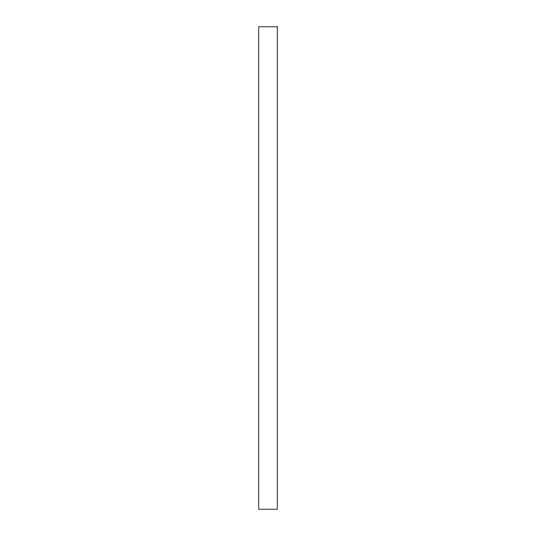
<?xml version="1.0" encoding="UTF-8"?>
<svg xmlns="http://www.w3.org/2000/svg" width="536" height="536" viewBox="0 0 536 536"><rect width="100%" height="100%" fill="white"/><g stroke="black" fill="none" stroke-linecap="round" stroke-linejoin="round"><path stroke-width="0.8" d="M277.246 26.8L258.754 26.8L258.754 509.2L277.246 509.2L277.246 26.8"/></g></svg>
